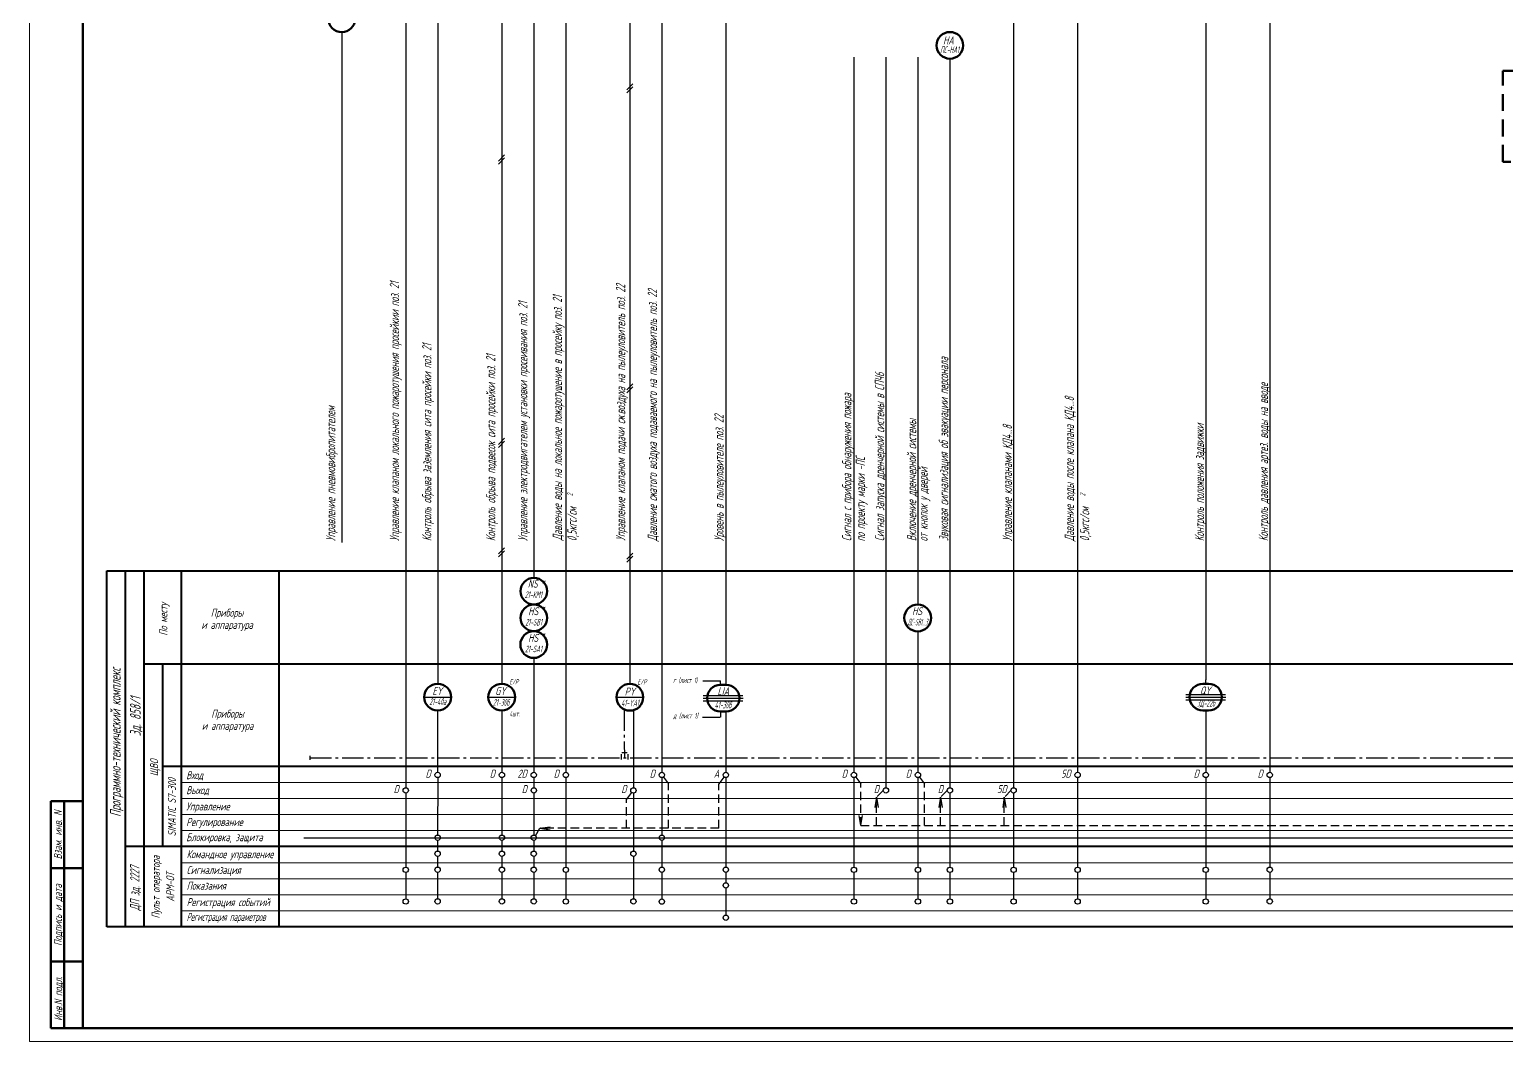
# Model space of a CAD drawing. Header units: millimetres. Extents: x -680 to 9204, y -4430 to 7779.
# Drawn here: x 3163 to 3717, y 5159 to 5538 of the extents above; entities that cross this region are included whole.
import ezdxf
from ezdxf.enums import TextEntityAlignment as Align

# ---------------------------------------------------------------- set-up
doc = ezdxf.new("R2010")
doc.units = ezdxf.units.MM
doc.linetypes.add('gost6', pattern=[12, 8, -1.5, 1, -1.5])
doc.linetypes.add('невидимая2', pattern=[4.7625, 3.175, -1.5875])
doc.layers.get('Defpoints').update_dxf_attribs({"color": 33})
for name, color, linetype, lineweight in [('Выноска', 137, 'Continuous', 20), ('Датчики', 31, 'Continuous', 50), ('Связи', 95, 'Continuous', 25), ('Текст_КИП', 2, 'Continuous', 25), ('Толст.рамка', 7, 'Continuous', 60), ('Тонк.рамка', 10, 'Continuous', 20), ('Щиты_пульты', 5, 'Continuous', 40)]:
    doc.layers.add(name, color=color, linetype=linetype, lineweight=lineweight)
doc.layers.add('Осевая', color=130, linetype='gost6')
doc.layers.add('Текст.', color=51, linetype='Continuous')
doc.styles.add('Simplex', font='simplex.shx', dxfattribs={"width": 0.7, "oblique": 15})

# ---------------------------------------------------------------- blocks, each defined once
blk = doc.blocks.new('A$C7C577D92')
at = {"layer": 'Defpoints', "ltscale": 0.2}
for p, q in [((0, 6), (14.9, 6)), ((0, 5), (15, 5)), ((0, 4), (14.9, 4))]:
    blk.add_line(p, q, dxfattribs=at)
at = {"layer": 'Датчики', "color": 4}
for p, q in [((6.44, 10), (8.56, 10)), ((6.44, 0), (8.56, 0))]:
    blk.add_line(p, q, dxfattribs=at)
for centre, start, end in [((6.44, 5), 90, 270), ((8.56, 5), 270, 90)]:
    blk.add_arc(centre, 5, start, end, dxfattribs=at)

msp = doc.modelspace()

# ---------------------------------------------------------------- hatches: boundary and pattern name
for points in [[(3480.717, 5250.585), (3481.293, 5246.78), (3480.717, 5248.164), (3480.14, 5246.78)], [(3504.717, 5250.585), (3505.293, 5246.781), (3504.717, 5248.164), (3504.14, 5246.781)], [(3528.607, 5250.585), (3529.183, 5246.781), (3528.607, 5248.164), (3528.03, 5246.781)], [(3354.498, 5238.96), (3358.303, 5238.384), (3356.919, 5238.96), (3358.303, 5239.537)], [(3474.848, 5239.956), (3474.271, 5243.761), (3474.848, 5242.377), (3475.424, 5243.761)]]:
    msp.add_hatch(color=256).paths.add_polyline_path(points)

# ---------------------------------------------------------------- linework, layer by layer
for p, q in [((3387.052, 5515.73), (3389.361, 5518.039)), ((3387.052, 5514.6), (3389.361, 5516.909)), ((3338.985, 5489.06), (3341.294, 5491.369)), ((3338.985, 5487.931), (3341.294, 5490.24)), ((3387.077, 5403.243), (3389.387, 5405.552)), ((3387.077, 5402.113), (3389.387, 5404.423)), ((3338.985, 5382.864), (3341.294, 5385.174)), ((3338.985, 5381.735), (3341.294, 5384.044)), ((3338.985, 5341.799), (3341.294, 5344.108)), ((3338.985, 5340.669), (3341.294, 5342.978)), ((3387.077, 5339.797), (3389.387, 5342.106)), ((3387.077, 5338.667), (3389.387, 5340.976)), ((3311.158, 5288.114), (3321.158, 5288.114)), ((3335.217, 5288.114), (3345.217, 5288.114)), ((3383.247, 5288.092), (3393.247, 5288.092)), ((3417.192, 5287.731), (3429.308, 5287.731)), ((3598.113, 5288.145), (3610.229, 5288.145)), ((3480.717, 5250.585), (3480.14, 5246.78)), ((3480.717, 5250.585), (3481.293, 5246.78)), ((3504.717, 5250.585), (3504.14, 5246.781)), ((3504.717, 5250.585), (3505.293, 5246.781)), ((3528.607, 5250.585), (3528.03, 5246.781)), ((3528.607, 5250.585), (3529.183, 5246.781)), ((3352.87, 5236.168), (3354.498, 5238.96)), ((3354.498, 5238.96), (3358.303, 5239.537)), ((3354.498, 5238.96), (3358.303, 5238.384)), ((3474.848, 5239.956), (3474.271, 5243.761)), ((3474.848, 5239.956), (3475.424, 5243.761)), ((3266.016, 5235.423), (4612.392, 5235.423))]:
    msp.add_line(p, q)
at = {"linetype": 'невидимая2'}
for p, q in [((3400.834, 5258.144), (3402.695, 5255.672)), ((3402.695, 5238.96), (3402.695, 5255.672)), ((3423.46, 5258.145), (3421.599, 5255.673)), ((3421.599, 5238.96), (3421.599, 5255.673)), ((3472.987, 5258.144), (3474.848, 5255.672)), ((3474.848, 5239.956), (3474.848, 5255.672)), ((3496.826, 5258.145), (3498.687, 5255.672)), ((3498.687, 5239.956), (3498.687, 5255.672)), ((3388.818, 5252.35), (3386.957, 5249.878)), ((3386.957, 5238.96), (3386.957, 5249.878)), ((3483.241, 5253.176), (3480.717, 5250.585)), ((3480.717, 5239.956), (3480.717, 5250.585)), ((3507.241, 5253.176), (3504.717, 5250.585)), ((3504.717, 5239.956), (3504.717, 5250.585)), ((3531.131, 5253.176), (3528.607, 5250.585)), ((3528.607, 5239.956), (3528.607, 5250.585)), ((3421.599, 5238.96), (3354.679, 5238.96)), ((3474.848, 5239.956), (4392.57, 5239.951))]:
    msp.add_line(p, q, dxfattribs=at)
for centre in [(3316.172, 5258.943), (3340.258, 5258.943), (3352.202, 5258.943), (3364.24, 5258.942), (3400.232, 5258.942), (3424.208, 5258.943), (3472.238, 5258.942), (3496.238, 5258.942), (3556.137, 5258.942), (3604.169, 5258.941), (3628.157, 5258.942), (3304.199, 5253.176), (3352.23, 5253.158), (3389.566, 5253.148), (3484.241, 5253.176), (3508.241, 5253.176), (3532.131, 5253.176), (3316.173, 5235.423), (3340.259, 5235.423), (3352.203, 5235.423), (3400.232, 5235.423), (3316.173, 5229.429), (3340.259, 5229.429), (3352.203, 5229.429), (3389.566, 5229.421), (3304.199, 5223.405), (3316.173, 5223.421), (3340.259, 5223.421), (3352.203, 5223.421), (3364.24, 5223.405), (3400.232, 5223.42), (3424.208, 5223.421), (3472.238, 5223.405), (3496.238, 5223.405), (3508.241, 5223.405), (3532.131, 5223.405), (3556.137, 5223.405), (3604.169, 5223.404), (3628.157, 5223.421), (3424.208, 5217.558), (3304.199, 5211.542), (3316.173, 5211.557), (3340.259, 5211.557), (3352.203, 5211.557), (3364.24, 5211.542), (3389.566, 5211.558), (3400.232, 5211.481), (3472.238, 5211.542), (3496.238, 5211.542), (3508.241, 5211.542), (3532.131, 5211.542), (3556.137, 5211.542), (3604.169, 5211.541), (3628.157, 5211.557), (3424.208, 5205.45)]:
    msp.add_circle(centre, 1)
at = {"layer": 'Выноска'}
for p, q in [((3220.139, 5256.081), (4617.812, 5256.081)), ((3220.139, 5250.081), (4617.812, 5250.081)), ((3220.139, 5244.081), (4617.812, 5244.081)), ((3220.139, 5238.081), (4617.812, 5238.081)), ((3220.139, 5226.081), (4617.812, 5226.081)), ((3220.138, 5220.081), (4617.812, 5220.081)), ((3220.138, 5214.081), (4617.812, 5214.081)), ((3220.138, 5208.081), (4617.812, 5208.081))]:
    msp.add_line(p, q, dxfattribs=at)
at = {"layer": 'Датчики'}
for centre, radius in [((3280.202, 5542.356), 5.032), ((3508.241, 5532.402), 5), ((3352.232, 5327.837), 5), ((3352.219, 5317.825), 5), ((3496.179, 5317.805), 5.032), ((3352.192, 5307.813), 5), ((3316.171, 5288.114), 5.032), ((3340.202, 5288.113), 5.032), ((3388.232, 5288.092), 5.032)]:
    msp.add_circle(centre, radius, dxfattribs=at)
at = {"layer": 'Осевая'}
for p, q in [((3386.16, 5283.507), (3386.167, 5265.359)), ((3384.992, 5266.722), (3384.992, 5264.722)), ((3387.167, 5267.234), (3385.167, 5267.234)), ((3387.419, 5266.722), (3387.419, 5264.722)), ((3268.375, 5264.618), (3268.375, 5266.1)), ((3268.375, 5265.359), (4612.392, 5265.359))]:
    msp.add_line(p, q, dxfattribs=at)
at = {"layer": 'Связи'}
for p, q in [((3532.131, 5700.494), (3532.131, 5254.176)), ((3304.205, 5675.633), (3304.179, 5254.176)), ((3556.149, 5660.038), (3556.137, 5259.942)), ((3604.171, 5659.8), (3604.171, 5294.668)), ((3628.171, 5660.038), (3628.157, 5259.942)), ((3364.241, 5654.559), (3364.241, 5259.942)), ((3388.232, 5645.139), (3388.232, 5293.124)), ((3316.199, 5597.514), (3316.198, 5293.145)), ((3340.202, 5597.364), (3340.202, 5293.145)), ((3352.202, 5592.083), (3352.232, 5332.837)), ((3400.232, 5586.424), (3400.232, 5259.942)), ((3424.241, 5550.327), (3424.241, 5292.731)), ((3280.202, 5537.325), (3280.202, 5346.031)), ((3472.241, 5528.027), (3472.241, 5259.942)), ((3484.241, 5528.027), (3484.241, 5254.176)), ((3496.241, 5528.027), (3496.241, 5322.837)), ((3508.241, 5527.402), (3508.241, 5254.176)), ((3496.241, 5312.774), (3496.238, 5259.942)), ((3352.192, 5302.813), (3352.202, 5259.943)), ((3415.635, 5294.254), (3422.192, 5294.254)), ((3422.192, 5292.731), (3422.192, 5294.254)), ((3604.171, 5293.145), (3604.171, 5294.668)), ((3389.555, 5283.237), (3389.566, 5254.148)), ((3604.171, 5283.145), (3604.171, 5281.052)), ((3316.171, 5283.082), (3316.171, 5259.943)), ((3340.257, 5283.082), (3340.257, 5259.943)), ((3415.521, 5280.638), (3422.161, 5280.638)), ((3422.192, 5282.731), (3422.192, 5280.638)), ((3424.241, 5282.731), (3424.241, 5259.942)), ((3604.171, 5281.052), (3604.171, 5259.941)), ((3316.181, 5257.943), (3316.173, 5236.423)), ((3340.267, 5257.943), (3340.259, 5236.423)), ((3352.211, 5257.943), (3352.21, 5254.158)), ((3364.24, 5257.942), (3364.241, 5224.405)), ((3400.232, 5257.942), (3400.232, 5236.423)), ((3424.208, 5257.943), (3424.208, 5224.421)), ((3472.238, 5257.942), (3472.239, 5224.405)), ((3496.238, 5257.942), (3496.239, 5224.405)), ((3556.137, 5257.942), (3556.137, 5224.405)), ((3604.169, 5257.941), (3604.169, 5224.404)), ((3628.157, 5257.942), (3628.157, 5224.421)), ((3304.198, 5252.176), (3304.199, 5224.405)), ((3352.209, 5252.158), (3352.203, 5236.423)), ((3389.566, 5252.148), (3389.566, 5230.421)), ((3508.24, 5252.176), (3508.241, 5224.405)), ((3532.13, 5252.176), (3532.131, 5224.405)), ((3316.173, 5234.423), (3316.173, 5230.429)), ((3340.259, 5234.423), (3340.259, 5230.429)), ((3352.203, 5234.423), (3352.203, 5230.429)), ((3400.232, 5234.423), (3400.232, 5224.42)), ((3316.173, 5228.429), (3316.173, 5224.421)), ((3340.259, 5228.429), (3340.259, 5224.421)), ((3352.203, 5228.429), (3352.203, 5224.421)), ((3389.566, 5228.421), (3389.566, 5212.558)), ((3304.199, 5222.405), (3304.199, 5212.542)), ((3316.173, 5222.421), (3316.173, 5212.557)), ((3340.259, 5222.421), (3340.259, 5212.557)), ((3352.203, 5222.421), (3352.203, 5212.557)), ((3364.24, 5222.405), (3364.24, 5212.542)), ((3400.232, 5222.42), (3400.232, 5212.481)), ((3424.208, 5222.421), (3424.208, 5218.558)), ((3472.238, 5222.405), (3472.238, 5212.542)), ((3496.238, 5222.405), (3496.238, 5212.542)), ((3508.241, 5222.405), (3508.241, 5212.542)), ((3532.131, 5222.405), (3532.131, 5212.542)), ((3556.137, 5222.405), (3556.137, 5212.542)), ((3604.169, 5222.404), (3604.169, 5212.541)), ((3628.157, 5222.421), (3628.157, 5212.557)), ((3424.208, 5216.558), (3424.208, 5206.45))]:
    msp.add_line(p, q, dxfattribs=at)
at = {"layer": 'Толст.рамка'}
for q in [(3183.142, 5748.076), (4629.642, 5164.076)]:
    msp.add_line((3183.142, 5164.076), q, dxfattribs=at)
at = {"layer": 'Толст.рамка', "lineweight": 60}
for p, q in [((3171.142, 5164.076), (3171.142, 5249.076)), ((3183.142, 5249.076), (3171.142, 5249.076)), ((3176.142, 5164.076), (3176.142, 5249.076)), ((3183.142, 5224.076), (3171.142, 5224.076)), ((3171.142, 5189.076), (3183.142, 5189.076)), ((3183.142, 5164.076), (3171.142, 5164.076))]:
    msp.add_line(p, q, dxfattribs=at)
at = {"layer": 'Толст.рамка', "linetype": 'невидимая2', "ltscale": 2}
msp.add_lwpolyline([(3756.728, 5522.854), (3756.728, 5636.162), (4006.725, 5636.162), (4006.725, 5691.787), (4147.242, 5691.787), (4147.242, 5488.752), (3715.558, 5488.752), (3715.558, 5522.854)], close=True, dxfattribs=at)
at = {"layer": 'Тонк.рамка'}
for p, q in [((3163.142, 5159.076), (3163.142, 5753.076)), ((4634.642, 5159.076), (3163.142, 5159.076))]:
    msp.add_line(p, q, dxfattribs=at)
at = {"layer": 'Щиты_пульты', "color": 5}
for p, q in [((3192.136, 5202.081), (3192.138, 5335.497)), ((3192.138, 5335.497), (4617.812, 5335.496)), ((3199.136, 5202.081), (3199.137, 5335.497)), ((3206.136, 5202.081), (3206.137, 5335.497)), ((3220.138, 5202.081), (3220.139, 5335.497)), ((3256.618, 5335.497), (3256.618, 5202.081)), ((4617.812, 5300.496), (3206.137, 5300.497)), ((3213.135, 5232.081), (3213.135, 5300.497)), ((4430.811, 5300.497), (3265.691, 5300.497)), ((4617.812, 5262.081), (3213.135, 5262.081)), ((4617.812, 5232.08), (3199.137, 5232.082)), ((4617.812, 5202.081), (3192.136, 5202.081))]:
    msp.add_line(p, q, dxfattribs=at)

# ---------------------------------------------------------------- block references
for p in [(3415.751, 5282.731), (3596.671, 5283.145)]:
    msp.add_blockref('A$C7C577D92', p)

# ---------------------------------------------------------------- texts
at = {"style": 'Simplex', "oblique": 15, "width": 0.6}
for p in [(3355.705, 5330.131), (3355.671, 5320.293), (3355.644, 5310.281)]:
    msp.add_text('*', height=3, dxfattribs=at).set_placement(p, align=Align.CENTER)
for s, p in [('D', (3313.568, 5257.943)), ('D', (3337.654, 5257.943)), ('2D', (3349.598, 5257.943)), ('D', (3361.636, 5257.927)), ('D', (3397.628, 5257.942)), ('A', (3421.718, 5257.943)), ('D', (3469.635, 5257.927)), ('D', (3493.635, 5257.927)), ('5D', (3553.533, 5257.927)), ('D', (3601.565, 5257.926)), ('D', (3625.553, 5257.927)), ('D', (3301.595, 5252.161)), ('D', (3349.626, 5252.143)), ('D', (3386.962, 5252.176)), ('D', (3481.637, 5252.161)), ('D', (3505.637, 5252.161)), ('5D', (3529.527, 5252.16))]:
    msp.add_text(s, height=3, dxfattribs=at).set_placement(p, align=Align.RIGHT)
at = {"layer": 'Текст.', "style": 'Simplex', "oblique": 15, "width": 0.6}
for s, height, p in [('По месту', 3, (3214.831, 5317.299)), ('Программно-технический комплекс', 4, (3197.311, 5271.091)), ('Зд. 858/1', 4, (3204.832, 5280.816)), ('ЩВО', 3, (3211.372, 5261.641)), ('SIMATIC S7-300', 3, (3218.019, 5246.846)), ('ДП зд. 2227', 3.5, (3204.361, 5216.471)), ('Пульт оператора', 3, (3211.941, 5216.936)), ('АРМ-ОТ', 3, (3217.413, 5216.936))]:
    msp.add_text(s, height=height, rotation=90, dxfattribs=at).set_placement(p, align=Align.CENTER)
for s, p in [('Приборы', (3237.203, 5318.257)), ('и аппаратура', (3237.203, 5313.687)), ('Приборы', (3237.386, 5280.436)), ('и аппаратура', (3237.386, 5275.867))]:
    msp.add_text(s, height=3, dxfattribs=at).set_placement(p, align=Align.CENTER)
at = {"layer": 'Текст.', "style": 'Simplex', "oblique": 15}
for s, width, p in [('Вход', 0.6, (3221.897, 5257.37)), ('Выход', 0.6, (3221.897, 5251.754)), ('Управление', 0.6, (3221.897, 5245.664)), ('Регулирование', 0.6, (3221.897, 5239.827)), ('Блокировка, защита', 0.6, (3221.897, 5234.117)), ('Командное управление', 0.6, (3222.054, 5227.76)), ('Сигнализация', 0.6, (3222.054, 5221.834)), ('Показания', 0.6, (3222.054, 5215.959)), ('Регистрация событий', 0.6, (3222.054, 5209.79)), ('Регистрация параметров', 0.5, (3222.054, 5204.261))]:
    msp.add_text(s, height=3, dxfattribs=dict(at, width=width)).set_placement(p)
at = {"layer": 'Текст_КИП', "color": 4, "style": 'Simplex', "oblique": 15}
for s, width, p in [('ПС-НА1', 0.5, (3508.105, 5529.497)), ('21-КМ1', 0.5, (3352.054, 5325.272)), ('21-SВ1', 0.5, (3352.142, 5314.966)), ('ДС-SВ1...3', 0.4, (3496.076, 5314.978)), ('21-SA1', 0.5, (3352.116, 5304.955)), ('41-YA1', 0.5, (3388.266, 5284.689)), ('41-30б', 0.5, (3423.143, 5283.945)), ('ЗД-22б', 0.5, (3604.222, 5284.61))]:
    msp.add_text(s, height=2.5, dxfattribs=dict(at, width=width)).set_placement(p, align=Align.CENTER)
at = {"layer": 'Текст_КИП', "style": 'Simplex', "oblique": 15, "width": 0.6}
for s, height, p in [('Управление клапаном локального пожаротушения просейкии поз. 21', 3.5, (3301.715, 5346.575)), ('Управление клапаном подачи сж.воздуха на пылеуловитель поз. 22', 3.5, (3386.494, 5346.719)), ('Давление сжатого воздуха подаваемого на пылеуловитель поз. 22', 3.5, (3398.435, 5346.575)), ('Управление электродвигателем установки просеивания поз. 21', 3.5, (3349.827, 5346.575)), ('Давление воды на локальное пожаротушение в просейку поз. 21', 3.5, (3362.79, 5346.869)), ('Контроль обрыва заземления сита просейки поз. 21', 3.5, (3313.832, 5346.593)), ('Контроль обрыва подвесок сита просейки поз. 21', 3.5, (3337.796, 5346.575)), ('Звуковая сигнализация об эвакуации персонала', 3.5, (3507.605, 5346.575)), ('Сигнал запуска дренчерной системы в СПЧ6', 3.5, (3483.605, 5346.575)), ('Контроль давления артез. воды на вводе', 3.5, (3627.523, 5346.575)), ('Сигнал с прибора обнаружения пожара', 3.5, (3471.299, 5346.575)), ('Давление воды после клапана КД4...8', 3.5, (3554.756, 5346.575)), ('Управление пневмовибропитателем', 3.5, (3277.796, 5346.593)), ('Уровень в пылеуловителе поз. 22', 3.5, (3423.381, 5346.575)), ('Включение дренчерной системы', 3.5, (3495.605, 5346.575)), ('Управление клапанами КД4...8', 3.5, (3531.495, 5346.575)), ('Контроль положения задвижки', 3.5, (3603.535, 5346.574)), ('по проекту марки -ПС', 3.5, (3476.417, 5346.462)), ('от кнопок у дверей', 3.5, (3499.927, 5346.462)), ('2', 2, (3366.79, 5363.467)), ('2', 2, (3558.962, 5363.467)), ('0,5кгс/см', 3.5, (3368.302, 5346.57)), ('0,5кгс/см', 3.5, (3560.475, 5346.57))]:
    msp.add_text(s, height=height, rotation=90, dxfattribs=at).set_placement(p)
for s, p in [('NS', (3351.809, 5329.139)), ('НS', (3351.988, 5318.83)), ('НS', (3495.922, 5318.842)), ('НS', (3351.962, 5308.818)), ('PY', (3388.233, 5288.725)), ('LIA', (3423.251, 5288.847)), ('QY', (3604.021, 5289.144))]:
    msp.add_text(s, height=3, dxfattribs=at).set_placement(p, align=Align.CENTER)
for s, height, p in [('Е/Р', 2, (3343.034, 5292.875)), ('Е/Р', 2, (3391.064, 5292.853)), ('г (лист 1)', 2, (3404.465, 5293.46)), ('ЕY', 3, (3314.192, 5288.933)), ('GY', 3, (3337.752, 5288.933)), ('4шт.', 2, (3343.034, 5280.882)), ('д (лист 1)', 2, (3404.465, 5280.157))]:
    msp.add_text(s, height=height, dxfattribs=at).set_placement(p)
at = {"layer": 'Текст_КИП', "color": 4, "style": 'Simplex', "oblique": 15, "width": 0.5}
for s, p in [('21-40а', (3313.057, 5285.223)), ('21-30б', (3336.891, 5284.867))]:
    msp.add_text(s, height=2.5, dxfattribs=at).set_placement(p)
at = {"layer": 'Текст_КИП', "ltscale": 0.02, "style": 'Simplex', "oblique": 15, "width": 0.6}
for s, p in [('Взам. инв. N', (3175.273, 5236.447)), ('Подпись и дата', (3175.273, 5206.447)), ('Инв.N подл.', (3175.409, 5175.075))]:
    msp.add_text(s, height=3, rotation=90, dxfattribs=at).set_placement(p, align=Align.CENTER)
at = {"layer": 'Текст_КИП', "style": 'Simplex', "oblique": 15, "width": 0.6, "flags": 4}
msp.add_attdef('HA', text='TIR', height=3, dxfattribs=at).set_placement((3507.668, 5532.762), align=Align.CENTER)

doc.saveas('drawing.dxf')
